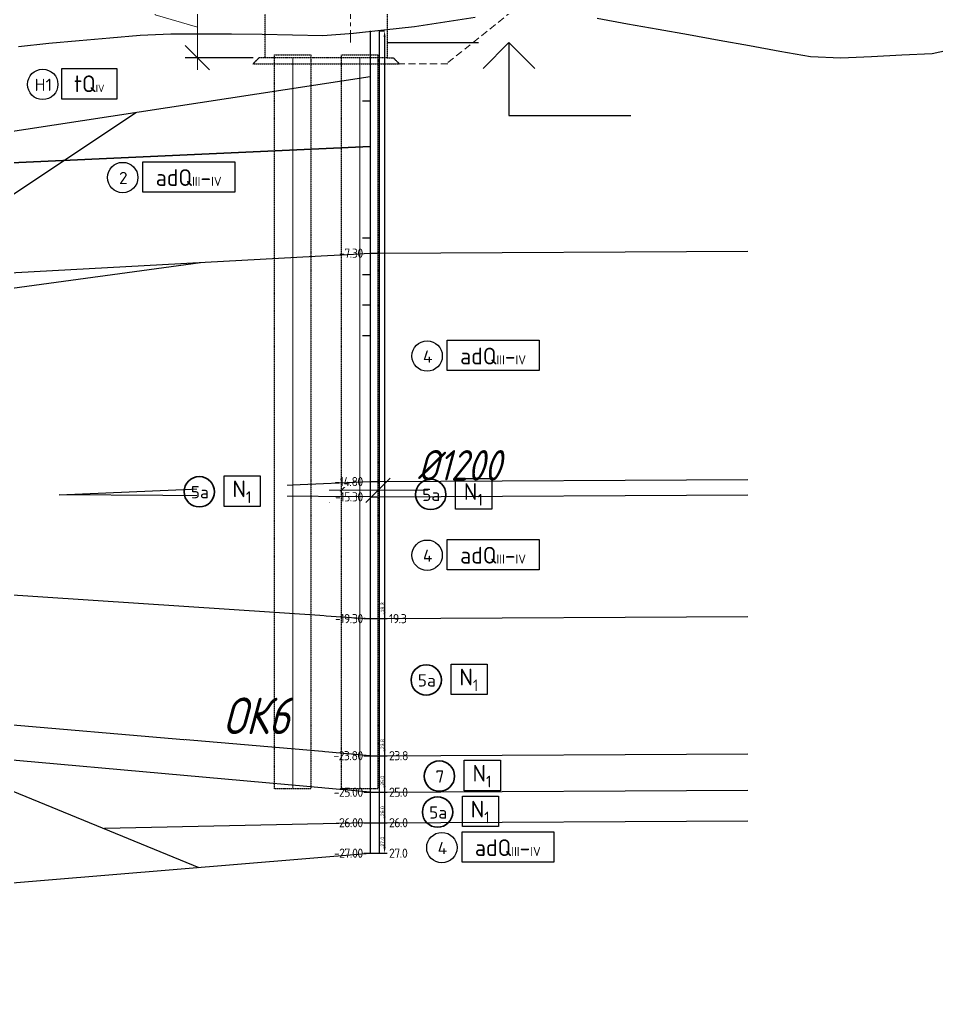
# Model space of a CAD drawing. Header units: millimetres. Extents: x 1864 to 10174863, y -4887456 to 5366151.
# Drawn here: x 4109370 to 4139476, y -20026 to 12681 of the extents above; entities that cross this region are included whole.
import ezdxf
from ezdxf.enums import TextEntityAlignment as Align

# ---------------------------------------------------------------- set-up
doc = ezdxf.new("R2018")
doc.units = ezdxf.units.MM
for name, pattern in [('HIDDEN', [9.525, 6.35, -3.175]), ('невидимая', [9.525, 6.35, -3.175]), ('осевая', [2, 1.25, -0.25, 0.25, -0.25])]:
    doc.linetypes.add(name, pattern=pattern)
for name, color, linetype, lineweight in [('!!ТЕКСТ', 3, 'Continuous', 20), ('(m)Невидимый контур', 4, 'HIDDEN', 18), ('1-Бетон', 106, 'Continuous', 35), ('1-Примечания', 4, 'Continuous', 25), ('1-Размеры', 1, 'Continuous', 25), ('1-Текст_3', 250, 'Continuous', 25), ('ИС_Основная', 7, 'Continuous', 35), ('ИС_Ось', 3, 'осевая', 18), ('ИС_Размер', 3, 'Continuous', 18)]:
    doc.layers.add(name, color=color, linetype=linetype, lineweight=lineweight)
for name, color, linetype in [('geology', 250, 'Continuous'), ('Возрастные индексы', 1, 'Continuous'), ('Геология', 250, 'Continuous'), ('ИС_Невидимая', 4, 'невидимая'), ('Номера ИГЭ', 22, 'Continuous'), ('Отметки в скважинах', 7, 'Continuous'), ('Скважина', 170, 'Continuous'), ('Черный профиль', 3, 'Continuous')]:
    doc.layers.add(name, color=color, linetype=linetype)
doc.layers.add('Оси_Невидимые', color=5, linetype='Continuous', plot=False)
doc.layers.add('Помощь_Невидимый', color=7, linetype='Continuous', lineweight=30, plot=False)
doc.styles.add('0', font='isocpeur.ttf', dxfattribs={"width": 0.8, "oblique": 15})
doc.styles.add('ISOCPEUR', font='isocpeur.ttf', dxfattribs={"width": 0.8, "oblique": 15, "height": 2.5})
doc.styles.get("Standard").update_dxf_attribs({"font": 'arial.ttf'})
doc.styles.add('Стандарт-геология', font='romant.shx', dxfattribs={"width": 0.9, "height": 2.5})
doc.dimstyles.new('М400нов', dxfattribs={"dimscale": 400, "dimtxt": 2.5, "dimasz": 2, "dimexe": 1, "dimexo": 1, "dimgap": 0.8, "dimtad": 1, "dimdec": 0, "dimzin": 0, "dimdsep": 46, "dimtxsty": '0', "dimblk": 'OBLIQUE', "dimcen": 0.09, "dimdle": 1, "dimclrd": 256, "dimclre": 256, "dimclrt": 256, "dimadec": 4, "dimazin": 0, "dimtfac": 1, "dimtdec": 0, "dimtmove": 1, "dimatfit": 2, "dimfxl": 1, "dimtolj": 1, "dimtzin": 0, "dimlwd": -1, "dimarcsym": 0})
doc.dimstyles.new('Скважина', dxfattribs={"dimtxt": 1.2, "dimasz": 2, "dimexe": 0, "dimexo": 0, "dimgap": 0.1, "dimtad": 1, "dimjust": 2, "dimtoh": 1, "dimdec": 1, "dimlfac": 0.1, "dimrnd": 0.1, "dimzin": 0, "dimdsep": 46, "dimtxsty": 'Standard', "dimcen": 0, "dimdle": 1.5, "dimadec": 1, "dimazin": 0, "dimtfac": 1, "dimtdec": 1, "dimtofl": 0, "dimtmove": 0, "dimatfit": 3, "dimfxl": 3, "dimtolj": 1, "dimtzin": 0, "dimarcsym": 0})

# ---------------------------------------------------------------- blocks, each defined once
blk = doc.blocks.new('*U445')
at = {"layer": '1-Примечания', "linetype": 'Continuous'}
blk.add_line((0, 0), (7.5, 0), dxfattribs=at)
for points in [[(12.121, -2.121), (10, 0), (7.879, -2.121)], [(10, 0), (10, -6), (20, -6)]]:
    blk.add_lwpolyline(points, dxfattribs=at)
at = {"layer": '1-Текст_3', "lineweight": 30, "oblique": 15, "width": 0.8, "flags": 104}
blk.add_attdef('ВЫСОТА', text='', height=3, dxfattribs=at).set_placement((15.127, -3.833), align=Align.MIDDLE_CENTER)
blk.add_attdef('ПРИМЕЧАНИЕ', text='', height=3, dxfattribs=at).set_placement((15, -6.75), align=Align.TOP_CENTER)
blk = doc.blocks.new('_OBLIQUE')
at = {"color": 0, "linetype": 'ByBlock', "lineweight": -2}
blk.add_line((0.5, 0.5), (-0.5, -0.5), dxfattribs=at)
blk = doc.blocks.new('*D950')
at = {"layer": 'Defpoints', "color": 0, "linetype": 'Continuous', "transparency": 16777216}
for p in [(4117721, 13440), (4115194, 11440), (4117421, 11440)]:
    blk.add_point(p, dxfattribs=at)
at = {"layer": 'ИС_Размер', "transparency": 16777216}
for p, q in [((4113814, 12854), (4113814, 15842)), ((4115194, 13840), (4115194, 11040)), ((4115194, 12440), (4113814, 12854))]:
    blk.add_line(p, q, dxfattribs=at)
at = {"layer": 'ИС_Размер', "lineweight": -2, "transparency": 16777216}
for p, q in [((4117321, 13440), (4114794, 13440)), ((4117021, 11440), (4114794, 11440))]:
    blk.add_line(p, q, dxfattribs=at)
at = {"layer": 'ИС_Размер', "linetype": 'Continuous', "transparency": 16777216, "xscale": 800, "yscale": 800, "zscale": 800}
for p, rotation in [((4115194, 13440), 90), ((4115194, 11440), 270)]:
    blk.add_blockref('_OBLIQUE', p, dxfattribs=dict(at, rotation=rotation))
at = {"layer": 'ИС_Размер', "linetype": 'Continuous', "transparency": 16777216, "insert": (4112994, 14348), "char_height": 1000, "attachment_point": 5, "rotation": 90, "style": '0'}
blk.add_mtext('\\A1;2000', dxfattribs=at)
blk = doc.blocks.new('*D986')
at = {"layer": 'Defpoints', "color": 0, "linetype": 'Continuous', "transparency": 16777216}
for p in [(4119923, -2763), (4121123, -2763), (4121123, -2763)]:
    blk.add_point(p, dxfattribs=at)
at = {"layer": 'ИС_Размер', "transparency": 16777216}
for p, q in [((4119523, -2763), (4121523, -2763)), ((4125562, -2763), (4121123, -2763))]:
    blk.add_line(p, q, dxfattribs=at)
at = {"layer": 'ИС_Размер', "linetype": 'Continuous', "transparency": 16777216, "xscale": 800, "yscale": 800, "zscale": 800, "rotation": 180}
blk.add_blockref('_OBLIQUE', (4119923, -2763), dxfattribs=at)
at = {"layer": 'ИС_Размер', "linetype": 'Continuous', "transparency": 16777216, "xscale": 800, "yscale": 800, "zscale": 800}
blk.add_blockref('_OBLIQUE', (4121123, -2763), dxfattribs=at)
at = {"layer": 'ИС_Размер', "linetype": 'Continuous', "transparency": 16777216, "insert": (4123788, -1943), "char_height": 1000, "attachment_point": 5, "style": '0'}
blk.add_mtext('\\A1;%%C1200', dxfattribs=at)
blk = doc.blocks.new('A$C79B84F9B')
at = {"color": 18, "true_color": 0x000000}
blk.add_circle((4.99, 4.99), 4.99, dxfattribs=at)
at = {"layer": 'Возрастные индексы', "color": 250}
blk.add_lwpolyline([(11.62, 10.2), (41.78, 10.2), (41.78, 0.2), (11.62, 0.2)], close=True, dxfattribs=at)
at = {"layer": 'Номера ИГЭ', "color": 250, "style": 'Стандарт-геология'}
blk.add_text('4', height=4, dxfattribs=at).set_placement((5.17, 4.84), align=Align.MIDDLE)
at = {"layer": 'Возрастные индексы', "color": 250, "insert": (26.64, 4.99), "char_height": 3, "width": 29.5251, "attachment_point": 5, "style": 'Стандарт-геология', "bg_fill": 3, "box_fill_scale": 1, "bg_fill_color": 256, "bg_fill_transparency": 0}
blk.add_mtext('{\\H1.833x;аdQ}III{\\H1.833x;-}IV', dxfattribs=at)
blk = doc.blocks.new('*D1072')
at = {"layer": 'Defpoints', "color": 0, "transparency": 16777216}
for p in [(0, 90), (0, -180), (1.69, -180)]:
    blk.add_point(p, dxfattribs=at)
at = {"layer": 'Оси_Невидимые', "color": 0, "lineweight": -2, "transparency": 16777216}
for p, q in [((0, 90), (1.69, 90)), ((1.69, 88), (1.69, -178)), ((0, -180), (1.69, -180))]:
    blk.add_line(p, q, dxfattribs=at)
at = {"layer": 'Оси_Невидимые', "color": 0, "transparency": 16777216}
for points in [[(1.36, 88), (2.03, 88), (1.69, 90)], [(1.36, -178), (2.03, -178), (1.69, -180)]]:
    blk.add_solid(points, dxfattribs=at)
at = {"layer": 'Оси_Невидимые', "color": 0, "transparency": 16777216, "insert": (0.98, -176.23), "char_height": 1.2, "attachment_point": 5, "rotation": 90}
blk.add_mtext('\\A1;27.0', dxfattribs=at)
blk = doc.blocks.new('*U1063')
at = {"layer": 'Скважина'}
for p, q in [((-1.5, 0), (-1.5, -270)), ((1.5, -270), (1.5, 0)), ((-1.5, -270), (1.5, -270))]:
    blk.add_line(p, q, dxfattribs=at)
blk = doc.blocks.new('A$C84e8bafe')
at = {"color": 18, "true_color": 0x000000}
blk.add_circle((499, 499), 499, dxfattribs=at)
at = {"layer": 'Возрастные индексы', "color": 250}
blk.add_lwpolyline([(1162, 1020), (4178, 1020), (4178, 20), (1162, 20)], close=True, dxfattribs=at)
at = {"layer": 'Номера ИГЭ', "color": 250, "style": 'Стандарт-геология'}
blk.add_text('2', height=400, dxfattribs=at).set_placement((517, 484), align=Align.MIDDLE)
at = {"layer": 'Возрастные индексы', "color": 250, "insert": (2664, 499), "char_height": 300, "width": 2952.51, "attachment_point": 5, "style": 'Стандарт-геология', "bg_fill": 3, "box_fill_scale": 1, "bg_fill_color": 256, "bg_fill_transparency": 0}
blk.add_mtext('{\\H1.833x;аdQ}III{\\H1.833x;-}IV', dxfattribs=at)
blk = doc.blocks.new('*D1092')
at = {"layer": 'Defpoints', "color": 0, "transparency": 16777216}
for p in [(0, 80), (0, -180), (1.69, -180)]:
    blk.add_point(p, dxfattribs=at)
at = {"layer": 'Оси_Невидимые', "color": 0, "lineweight": -2, "transparency": 16777216}
for p, q in [((0, 80), (1.69, 80)), ((1.69, 78), (1.69, -178)), ((0, -180), (1.69, -180))]:
    blk.add_line(p, q, dxfattribs=at)
at = {"layer": 'Оси_Невидимые', "color": 0, "transparency": 16777216}
for points in [[(1.36, 78), (2.03, 78), (1.69, 80)], [(1.36, -178), (2.03, -178), (1.69, -180)]]:
    blk.add_solid(points, dxfattribs=at)
at = {"layer": 'Оси_Невидимые', "color": 0, "transparency": 16777216, "insert": (0.98, -176.23), "char_height": 1.2, "attachment_point": 5, "rotation": 90}
blk.add_mtext('\\A1;26.0', dxfattribs=at)
blk = doc.blocks.new('*D1094')
at = {"layer": 'Defpoints', "color": 0, "transparency": 16777216}
for p in [(0, 70), (0, -180), (1.69, -180)]:
    blk.add_point(p, dxfattribs=at)
at = {"layer": 'Оси_Невидимые', "color": 0, "lineweight": -2, "transparency": 16777216}
for p, q in [((0, 70), (1.69, 70)), ((1.69, 68), (1.69, -178)), ((0, -180), (1.69, -180))]:
    blk.add_line(p, q, dxfattribs=at)
at = {"layer": 'Оси_Невидимые', "color": 0, "transparency": 16777216}
for points in [[(1.36, 68), (2.03, 68), (1.69, 70)], [(1.36, -178), (2.03, -178), (1.69, -180)]]:
    blk.add_solid(points, dxfattribs=at)
at = {"layer": 'Оси_Невидимые', "color": 0, "transparency": 16777216, "insert": (0.98, -176.23), "char_height": 1.2, "attachment_point": 5, "rotation": 90}
blk.add_mtext('\\A1;25.0', dxfattribs=at)
blk = doc.blocks.new('*D1102')
at = {"layer": 'Defpoints', "color": 0, "transparency": 16777216}
for p in [(0, 58), (0, -180), (1.69, -180)]:
    blk.add_point(p, dxfattribs=at)
at = {"layer": 'Оси_Невидимые', "color": 0, "lineweight": -2, "transparency": 16777216}
for p, q in [((0, 58), (1.69, 58)), ((1.69, 56), (1.69, -178)), ((0, -180), (1.69, -180))]:
    blk.add_line(p, q, dxfattribs=at)
at = {"layer": 'Оси_Невидимые', "color": 0, "transparency": 16777216}
for points in [[(1.36, 56), (2.03, 56), (1.69, 58)], [(1.36, -178), (2.03, -178), (1.69, -180)]]:
    blk.add_solid(points, dxfattribs=at)
at = {"layer": 'Оси_Невидимые', "color": 0, "transparency": 16777216, "insert": (0.98, -176.23), "char_height": 1.2, "attachment_point": 5, "rotation": 90}
blk.add_mtext('\\A1;23.8', dxfattribs=at)
blk = doc.blocks.new('*D1104')
at = {"layer": 'Defpoints', "color": 0, "transparency": 16777216}
for p in [(0, 13), (0, -180), (1.69, -180)]:
    blk.add_point(p, dxfattribs=at)
at = {"layer": 'Оси_Невидимые', "color": 0, "lineweight": -2, "transparency": 16777216}
for p, q in [((0, 13), (1.69, 13)), ((1.69, 11), (1.69, -178)), ((0, -180), (1.69, -180))]:
    blk.add_line(p, q, dxfattribs=at)
at = {"layer": 'Оси_Невидимые', "color": 0, "transparency": 16777216}
for points in [[(1.36, 11), (2.03, 11), (1.69, 13)], [(1.36, -178), (2.03, -178), (1.69, -180)]]:
    blk.add_solid(points, dxfattribs=at)
at = {"layer": 'Оси_Невидимые', "color": 0, "transparency": 16777216, "insert": (0.98, -176.3), "char_height": 1.2, "attachment_point": 5, "rotation": 90}
blk.add_mtext('\\A1;19.3', dxfattribs=at)
blk = doc.blocks.new('A$C41da21a2')
at = {"layer": 'Возрастные индексы', "color": 250, "insert": (1899, 499), "char_height": 300, "width": 2952.51, "attachment_point": 5, "style": 'Стандарт-геология', "bg_fill": 3, "box_fill_scale": 1, "bg_fill_color": 256, "bg_fill_transparency": 0}
blk.add_mtext('\\A1;{\\H1.833x;N\\H0.7x;\\S^ 1;}', dxfattribs=at)
at = {"color": 18, "true_color": 0x000000}
blk.add_circle((499, 499), 499, dxfattribs=at)
at = {"layer": 'Возрастные индексы', "color": 250}
blk.add_lwpolyline([(1315, 1020), (2501, 1020), (2501, 20), (1315, 20)], close=True, dxfattribs=at)
at = {"layer": 'Номера ИГЭ', "color": 250, "style": 'Стандарт-геология'}
blk.add_text('5а', height=400, dxfattribs=at).set_placement((517, 484), align=Align.MIDDLE)
blk = doc.blocks.new('A$C721D11AD')
at = {"layer": 'Возрастные индексы', "color": 250, "insert": (1899, 499), "char_height": 300, "width": 2952.51, "attachment_point": 5, "style": 'Стандарт-геология', "bg_fill": 3, "box_fill_scale": 1, "bg_fill_color": 256, "bg_fill_transparency": 0}
blk.add_mtext('\\A1;{\\H1.833x;N\\H0.7x;\\S^ 1;}', dxfattribs=at)
at = {"color": 18, "true_color": 0x000000}
blk.add_circle((499, 499), 499, dxfattribs=at)
at = {"layer": 'Возрастные индексы', "color": 250}
blk.add_lwpolyline([(1315, 1020), (2501, 1020), (2501, 20), (1315, 20)], close=True, dxfattribs=at)
at = {"layer": 'Номера ИГЭ', "color": 250, "style": 'Стандарт-геология'}
blk.add_text('7', height=400, dxfattribs=at).set_placement((517, 484), align=Align.MIDDLE)
blk = doc.blocks.new('A$C29696E8B')
at = {"color": 18, "true_color": 0x000000}
blk.add_circle((5, 5), 5, dxfattribs=at)
at = {"layer": 'Возрастные индексы', "color": 250, "insert": (20.27, 5.2), "char_height": 3, "width": 15, "attachment_point": 5, "style": 'Стандарт-геология', "bg_fill": 3, "box_fill_scale": 1, "bg_fill_color": 256, "bg_fill_transparency": 0}
blk.add_mtext('{\\H1.833x;tQ\\H0.4546x;IV}', dxfattribs=at)
at = {"layer": 'Номера ИГЭ', "color": 250, "style": 'Стандарт-геология'}
blk.add_text('Н1', height=4, dxfattribs=at).set_placement((5.16, 4.85), align=Align.MIDDLE)
at = {"layer": 'Возрастные индексы', "color": 250}
blk.add_lwpolyline([(11.27, 10.2), (29.29, 10.2), (29.29, 0.2), (11.27, 0.2)], close=True, dxfattribs=at)
blk = doc.blocks.new('*U1071')
at = {"layer": 'Отметки в скважинах'}
for p, q in [((-5.5, -180), (-3, -180)), ((0, -180), (2.5, -180))]:
    blk.add_line(p, q, dxfattribs=at)
at = {"layer": 'Помощь_Невидимый', "color": 5, "lineweight": -3}
for p, q in [((-5.5, -10), (-3, -10)), ((0, -180), (2.5, -180))]:
    blk.add_line(p, q, dxfattribs=at)
at = {"layer": 'Оси_Невидимые'}
dim = blk.add_aligned_dim(p1=(0, 90), p2=(0, -180), distance=1.69, dimstyle='Скважина', dxfattribs=at)
dim.commit()
dim.dimension.update_dxf_attribs({"geometry": '*D1072', "text_midpoint": (0.98, -176.23)})
at = {"layer": 'Отметки в скважинах', "lineweight": 13, "insert": (3.15, -180), "char_height": 3, "width": 7.6116, "attachment_point": 4, "style": 'Стандарт-геология', "bg_fill": 3, "box_fill_scale": 1.1, "bg_fill_color": 256, "bg_fill_transparency": 0}
blk.add_mtext('{\\T0.9;27.0}', dxfattribs=at)
blk = doc.blocks.new('*U1091')
at = {"layer": 'Отметки в скважинах'}
for p, q in [((-5.5, -180), (-3, -180)), ((0, -180), (2.5, -180))]:
    blk.add_line(p, q, dxfattribs=at)
at = {"layer": 'Помощь_Невидимый', "color": 5, "lineweight": -3}
for p, q in [((-5.5, -10), (-3, -10)), ((0, -180), (2.5, -180))]:
    blk.add_line(p, q, dxfattribs=at)
at = {"layer": 'Оси_Невидимые'}
dim = blk.add_aligned_dim(p1=(0, 80), p2=(0, -180), distance=1.69, dimstyle='Скважина', dxfattribs=at)
dim.commit()
dim.dimension.update_dxf_attribs({"geometry": '*D1092', "text_midpoint": (0.98, -176.23)})
at = {"layer": 'Отметки в скважинах', "lineweight": 13, "insert": (3.15, -180), "char_height": 3, "width": 7.6116, "attachment_point": 4, "style": 'Стандарт-геология', "bg_fill": 3, "box_fill_scale": 1.1, "bg_fill_color": 256, "bg_fill_transparency": 0}
blk.add_mtext('{\\T0.9;26.0}', dxfattribs=at)
blk = doc.blocks.new('*U1093')
at = {"layer": 'Отметки в скважинах'}
for p, q in [((-5.5, -180), (-3, -180)), ((0, -180), (2.5, -180))]:
    blk.add_line(p, q, dxfattribs=at)
at = {"layer": 'Помощь_Невидимый', "color": 5, "lineweight": -3}
for p, q in [((-5.5, -10), (-3, -10)), ((0, -180), (2.5, -180))]:
    blk.add_line(p, q, dxfattribs=at)
at = {"layer": 'Оси_Невидимые'}
dim = blk.add_aligned_dim(p1=(0, 70), p2=(0, -180), distance=1.69, dimstyle='Скважина', dxfattribs=at)
dim.commit()
dim.dimension.update_dxf_attribs({"geometry": '*D1094', "text_midpoint": (0.98, -176.23)})
at = {"layer": 'Отметки в скважинах', "lineweight": 13, "insert": (3.15, -180), "char_height": 3, "width": 7.6116, "attachment_point": 4, "style": 'Стандарт-геология', "bg_fill": 3, "box_fill_scale": 1.1, "bg_fill_color": 256, "bg_fill_transparency": 0}
blk.add_mtext('{\\T0.9;25.0}', dxfattribs=at)
blk = doc.blocks.new('*U1101')
at = {"layer": 'Отметки в скважинах'}
for p, q in [((-5.5, -180), (-3, -180)), ((0, -180), (2.5, -180))]:
    blk.add_line(p, q, dxfattribs=at)
at = {"layer": 'Помощь_Невидимый', "color": 5, "lineweight": -3}
for p, q in [((-5.5, -10), (-3, -10)), ((0, -180), (2.5, -180))]:
    blk.add_line(p, q, dxfattribs=at)
at = {"layer": 'Оси_Невидимые'}
dim = blk.add_aligned_dim(p1=(0, 58), p2=(0, -180), distance=1.69, dimstyle='Скважина', dxfattribs=at)
dim.commit()
dim.dimension.update_dxf_attribs({"geometry": '*D1102', "text_midpoint": (0.98, -176.23)})
at = {"layer": 'Отметки в скважинах', "lineweight": 13, "insert": (3.15, -180), "char_height": 3, "width": 7.6116, "attachment_point": 4, "style": 'Стандарт-геология', "bg_fill": 3, "box_fill_scale": 1.1, "bg_fill_color": 256, "bg_fill_transparency": 0}
blk.add_mtext('{\\T0.9;23.8}', dxfattribs=at)
blk = doc.blocks.new('*U1103')
at = {"layer": 'Отметки в скважинах'}
for p, q in [((-5.5, -180), (-3, -180)), ((0, -180), (2.5, -180))]:
    blk.add_line(p, q, dxfattribs=at)
at = {"layer": 'Помощь_Невидимый', "color": 5, "lineweight": -3}
for p, q in [((-5.5, -10), (-3, -10)), ((0, -180), (2.5, -180))]:
    blk.add_line(p, q, dxfattribs=at)
at = {"layer": 'Оси_Невидимые'}
dim = blk.add_aligned_dim(p1=(0, 13), p2=(0, -180), distance=1.69, dimstyle='Скважина', dxfattribs=at)
dim.commit()
dim.dimension.update_dxf_attribs({"geometry": '*D1104', "text_midpoint": (0.98, -176.3)})
at = {"layer": 'Отметки в скважинах', "lineweight": 13, "insert": (3.15, -180), "char_height": 3, "width": 7.6116, "attachment_point": 4, "style": 'Стандарт-геология', "bg_fill": 3, "box_fill_scale": 1.1, "bg_fill_color": 256, "bg_fill_transparency": 0}
blk.add_mtext('{\\T0.9;19.3}', dxfattribs=at)
blk = doc.blocks.new('нов геол')
at = {"layer": 'geology'}
blk.add_line((8634019, 417646), (8649845, 419815), dxfattribs=at)
blk.add_lwpolyline([(8640499, 403763), (8649790, 399954)], dxfattribs=at)
at = {"color": 6, "linetype": 'Continuous'}
blk.add_blockref('A$C721D11AD', (8657185, 402451), dxfattribs=at)
at = {"layer": 'geology'}
blk.add_blockref('A$C84e8bafe', (8646790, 422104), dxfattribs=at)
at = {"layer": 'Геология', "color": 18, "true_color": 0x000000, "xscale": 100, "yscale": 100, "zscale": 100}
blk.add_blockref('A$C79B84F9B', (8656783, 416243), dxfattribs=at)
at = {"layer": 'geology'}
blk.add_line((8639496, 419247), (8647723, 424743), dxfattribs=at)
at = {"layer": '1-Бетон', "color": 6}
blk.add_blockref('A$C41da21a2', (8657126, 401271), dxfattribs=at)
at = {"layer": 'Скважина', "color": 0, "xscale": 100, "yscale": 100, "zscale": 100}
blk.add_blockref('*U1071', (8655716, 418420), dxfattribs=at)
at = {"layer": 'geology'}
blk.add_lwpolyline([(8655716, 420120), (8667805, 420186)], dxfattribs=at)
at = {"layer": 'Геология', "color": 18, "true_color": 0x000000, "flags": 128}
for points in [[(8655416, 420120), (8655716, 420120)], [(8655416, 412620), (8655716, 412620)], [(8655416, 412120), (8655716, 412120)], [(8655416, 408120), (8655716, 408120)], [(8655416, 403620), (8655716, 403620)], [(8655416, 402420), (8655716, 402420)], [(8655416, 401420), (8655716, 401420)]]:
    blk.add_lwpolyline(points, dxfattribs=at)
at = {"layer": 'geology', "color": 5, "xscale": 100, "yscale": 100, "zscale": 100}
blk.add_blockref('*U1063', (8655566, 427420), dxfattribs=at)
at = {"layer": 'Геология', "color": 18, "true_color": 0x000000, "xscale": 100, "yscale": 100, "zscale": 100}
blk.add_blockref('A$C79B84F9B', (8657267, 400102), dxfattribs=at)
at = {"layer": 'Отметки в скважинах', "color": 0, "lineweight": 13, "insert": (8655166, 400420), "char_height": 300, "width": 1241.03, "attachment_point": 6, "style": 'Стандарт-геология', "bg_fill": 3, "box_fill_scale": 1.1, "bg_fill_color": 256, "bg_fill_transparency": 0}
blk.add_mtext('{\\T0.9;-27.00}', dxfattribs=at)
at = {"layer": 'geology', "color": 6}
blk.add_lwpolyline([(8503260, 397476), (8531811, 396703), (8532111, 396703), (8548961, 400706), (8549261, 400706), (8564845, 395662), (8565145, 395662), (8600579, 395076), (8600879, 395071), (8633719, 398646), (8634019, 398646), (8655416, 400420)], dxfattribs=at)
at = {"layer": 'Скважина', "color": 0, "xscale": 100, "yscale": 100, "zscale": 100}
blk.add_blockref('*U1091', (8655716, 419420), dxfattribs=at)
at = {"layer": 'geology'}
blk.add_lwpolyline([(8655716, 401420), (8667805, 401486)], dxfattribs=at)
at = {"layer": 'Скважина', "color": 0, "xscale": 100, "yscale": 100, "zscale": 100}
blk.add_blockref('*U1093', (8655716, 420420), dxfattribs=at)
at = {"layer": 'Отметки в скважинах', "color": 0, "lineweight": 13, "insert": (8655166, 401420), "char_height": 300, "width": 1241.03, "attachment_point": 6, "style": 'Стандарт-геология', "bg_fill": 3, "box_fill_scale": 1.1, "bg_fill_color": 256, "bg_fill_transparency": 0}
blk.add_mtext('{\\T0.9;-26.00}', dxfattribs=at)
at = {"layer": 'geology'}
blk.add_line((8655416, 401420), (8646690, 401225), dxfattribs=at)
blk.add_lwpolyline([(8655716, 402420), (8667805, 402486)], dxfattribs=at)
at = {"layer": 'Скважина', "color": 0, "xscale": 100, "yscale": 100, "zscale": 100}
blk.add_blockref('*U1101', (8655716, 421620), dxfattribs=at)
at = {"layer": 'Отметки в скважинах', "color": 0, "lineweight": 13, "insert": (8655166, 402420), "char_height": 300, "width": 1241.03, "attachment_point": 6, "style": 'Стандарт-геология', "bg_fill": 3, "box_fill_scale": 1.1, "bg_fill_color": 256, "bg_fill_transparency": 0}
blk.add_mtext('{\\T0.9;-25.00}', dxfattribs=at)
at = {"layer": 'geology'}
blk.add_lwpolyline([(8655716, 403620), (8667805, 403686)], dxfattribs=at)
at = {"layer": '1-Бетон', "color": 6}
blk.add_blockref('A$C41da21a2', (8656754, 405608), dxfattribs=at)
at = {"layer": 'Скважина', "color": 0, "xscale": 100, "yscale": 100, "zscale": 100}
blk.add_blockref('*U1103', (8655716, 426120), dxfattribs=at)
at = {"layer": 'Отметки в скважинах', "color": 0, "lineweight": 13, "insert": (8655166, 403620), "char_height": 300, "width": 1241.03, "attachment_point": 6, "style": 'Стандарт-геология', "bg_fill": 3, "box_fill_scale": 1.1, "bg_fill_color": 256, "bg_fill_transparency": 0}
blk.add_mtext('{\\T0.9;-23.80}', dxfattribs=at)
at = {"layer": 'geology'}
for p, q in [((8634019, 422646), (8655416, 425920)), ((8655416, 403620), (8634019, 405446)), ((8655416, 402420), (8634019, 404346))]:
    blk.add_line(p, q, dxfattribs=at)
blk.add_lwpolyline([(8655716, 408120), (8667805, 408186)], dxfattribs=at)
at = {"layer": 'ИС_Основная', "color": 146, "linetype": 'Continuous', "true_color": 0x105689}
blk.add_line((8634019, 422646), (8655416, 423620), dxfattribs=at)
at = {"layer": '1-Бетон', "color": 6}
blk.add_blockref('A$C41da21a2', (8656900, 411700), dxfattribs=at)
at = {"layer": 'Геология', "color": 18, "true_color": 0x000000, "xscale": 100, "yscale": 100, "zscale": 100}
blk.add_blockref('A$C79B84F9B', (8656783, 409704), dxfattribs=at)
at = {"layer": 'Отметки в скважинах', "color": 0, "lineweight": 13, "char_height": 300, "width": 1241.03, "attachment_point": 6, "style": 'Стандарт-геология', "bg_fill": 3, "box_fill_scale": 1.1, "bg_fill_color": 256, "bg_fill_transparency": 0}
for s, insert in [('{\\T0.9;-7.30}', (8655166, 420120)), ('{\\T0.9;-15.30}', (8655166, 412120)), ('{\\T0.9;-19.30}', (8655166, 408120))]:
    blk.add_mtext(s, dxfattribs=dict(at, insert=insert))
at = {"layer": 'geology'}
for p, q in [((8634019, 418946), (8655416, 420120)), ((8634019, 409546), (8655416, 408120))]:
    blk.add_line(p, q, dxfattribs=at)
for points in [[(8655716, 412620), (8667805, 412686)], [(8655416, 412120), (8645200, 412188)], [(8655716, 412120), (8667805, 412186)]]:
    blk.add_lwpolyline(points, dxfattribs=at)
at = {"layer": 'Геология', "color": 18, "true_color": 0x000000, "xscale": 100, "yscale": 100, "zscale": 100}
blk.add_blockref('A$C29696E8B', (8644163, 425162), dxfattribs=at)
at = {"layer": 'Отметки в скважинах', "color": 0, "lineweight": 13, "insert": (8655166, 412620), "char_height": 300, "width": 1241.03, "attachment_point": 6, "style": 'Стандарт-геология', "bg_fill": 3, "box_fill_scale": 1.1, "bg_fill_color": 256, "bg_fill_transparency": 0}
blk.add_mtext('{\\T0.9;-14.80}', dxfattribs=at)
at = {"layer": 'geology'}
blk.add_lwpolyline([(8645200, 412188), (8655416, 412620)], dxfattribs=at)
at = {"layer": '1-Бетон', "color": 6}
blk.add_blockref('A$C41da21a2', (8640895, 407352), dxfattribs=at)
blk.add_blockref('A$C41da21a2', (8649305, 411787), dxfattribs=at)

msp = doc.modelspace()

# ---------------------------------------------------------------- linework, layer by layer
at = {"layer": '(m)Невидимый контур', "color": 3, "ltscale": 37}
msp.add_line((4123420, 11281.4), (4138281.1, 23159.4), dxfattribs=at)
msp.add_lwpolyline([(4121420, 11238.9), (4123420, 11238.9)], dxfattribs=at)
at = {"layer": 'ИС_Невидимая', "ltscale": 0.3}
msp.add_lwpolyline([(4121420.7, 11439.9), (4117420.7, 11439.9), (4117420.7, 13139.9), (4121420.7, 13139.9)], close=True, dxfattribs=at)
for points in [[(4117420.7, 11439.9), (4117220.7, 11439.9), (4117019.5, 11238.7)], [(4117020.5, 11238.9), (4121820.9, 11238.9)], [(4121420.3, 11439.9), (4121620.3, 11439.8), (4121820.9, 11238.9)]]:
    msp.add_lwpolyline(points, dxfattribs=at)
at = {"layer": 'ИС_Ось', "ltscale": 500}
msp.add_lwpolyline([(4120220.8, 20346.9), (4120220.5, 11939.8)], dxfattribs=at)
at = {"layer": 'Черный профиль', "linetype": 'Continuous', "flags": 128}
for points in [[(4109318.6, 11810.2), (4110318.6, 11917), (4111318.6, 12008.2), (4112318.6, 12097.9), (4113318.6, 12185.6), (4114318.6, 12223), (4115318.6, 12221.7), (4116318.6, 12219.5), (4117318.6, 12209.4), (4118318.6, 12194), (4119318.6, 12173), (4120318.6, 12251.8), (4121318.6, 12353.5), (4122318.6, 12462.4), (4123318.6, 12614.9), (4124318.6, 12766.8)], [(4128318.6, 12737.4), (4129318.6, 12557.8), (4130318.6, 12377.9), (4131318.6, 12197.6), (4132318.6, 12016.8), (4133318.6, 11836.4), (4134318.6, 11656.3), (4135318.6, 11481.8), (4136318.6, 11434.8), (4137318.6, 11484.5), (4138318.6, 11534.2), (4139318.6, 11583.8), (4140318.6, 11802.2)]]:
    msp.add_lwpolyline(points, dxfattribs=at)

# ---------------------------------------------------------------- block references
at = {"layer": '1-Размеры', "transparency": 33554687}
ref = msp.add_blockref('*U445', (4121420.1, 11938.5), dxfattribs=dict(at, xscale=399.9999999999998, yscale=399.9999999999998, zscale=399.9999999999998, rotation=0.0002819284350356197))
lines = msp.add_mtext('\\W0.8000;11.94', dxfattribs={"layer": '1-Текст_3', "insert": (4127470.8, 10405.5), "char_height": 2.5, "attachment_point": 1, "rotation": 0.00028, "bg_fill": 3, "box_fill_scale": 1, "bg_fill_color": 256, "bg_fill_transparency": 0})
ref.add_attrib('ВЫСОТА', '', (4127470.8, 10405.5)).embed_mtext(lines)
lines = msp.add_mtext('\\W0.8000;', dxfattribs={"layer": '1-Текст_3', "insert": (4127420.1, 9238.6), "char_height": 2.5, "attachment_point": 1, "rotation": 0.00028, "bg_fill": 3, "box_fill_scale": 1, "bg_fill_color": 256, "bg_fill_transparency": 0})
ref.add_attrib('ПРИМЕЧАНИЕ', '', (4127420.1, 9238.6)).embed_mtext(lines)

# ---------------------------------------------------------------- texts
at = {"layer": '!!ТЕКСТ', "color": 1, "insert": (4117123.6, -10169.8), "char_height": 1200, "width": 3472.658, "attachment_point": 5, "style": 'ISOCPEUR', "bg_fill": 2}
msp.add_mtext('ОК6', dxfattribs=at)

# ---------------------------------------------------------------- dimensions: what is measured, and where the dimension line sits
at = {"layer": 'ИС_Размер', "linetype": 'Continuous'}
dim = msp.add_linear_dim(base=(4115193.7, 11439.9), p1=(4117720.7, 13439.9), p2=(4117420.7, 11439.9), angle=90, dimstyle='М400нов', dxfattribs=at)
dim.commit()
dim.dimension.update_dxf_attribs({"geometry": '*D950', "text_midpoint": (4112993.7, 13173.9)})
dim = msp.add_linear_dim(base=(4121123, -2763.5), p1=(4119923, -2763.5), p2=(4121123, -2763.5), text='%%C<>', dimstyle='М400нов', dxfattribs=at)
dim.commit()
dim.dimension.update_dxf_attribs({"geometry": '*D986', "text_midpoint": (4123788.2, -3160.2), "dimtype": 160})

# ---------------------------------------------------------------- next in the draw order: block references
at = {"layer": '1-Бетон'}
msp.add_blockref('нов геол', (-4534545.3, -415097.2), dxfattribs=at)

# ---------------------------------------------------------------- next in the draw order: linework, layer by layer
at = {"layer": 'ИС_Невидимая', "ltscale": 0.3}
for points in [[(4117723.3, 11539.9), (4118923.3, 11539.9), (4118923.3, -12560.1), (4117723.3, -12560.1)], [(4119923.3, 11539.9), (4121123.3, 11539.9), (4121123.3, -12560.1), (4119923.3, -12560.1)]]:
    msp.add_lwpolyline(points, close=True, dxfattribs=at)
at = {"layer": 'ИС_Ось'}
for points in [[(4118323.3, 11439.9), (4118323.3, -12560.1)], [(4120523.3, 11439.9), (4120523.3, -12560.1)]]:
    msp.add_lwpolyline(points, dxfattribs=at)

doc.saveas('drawing.dxf')
